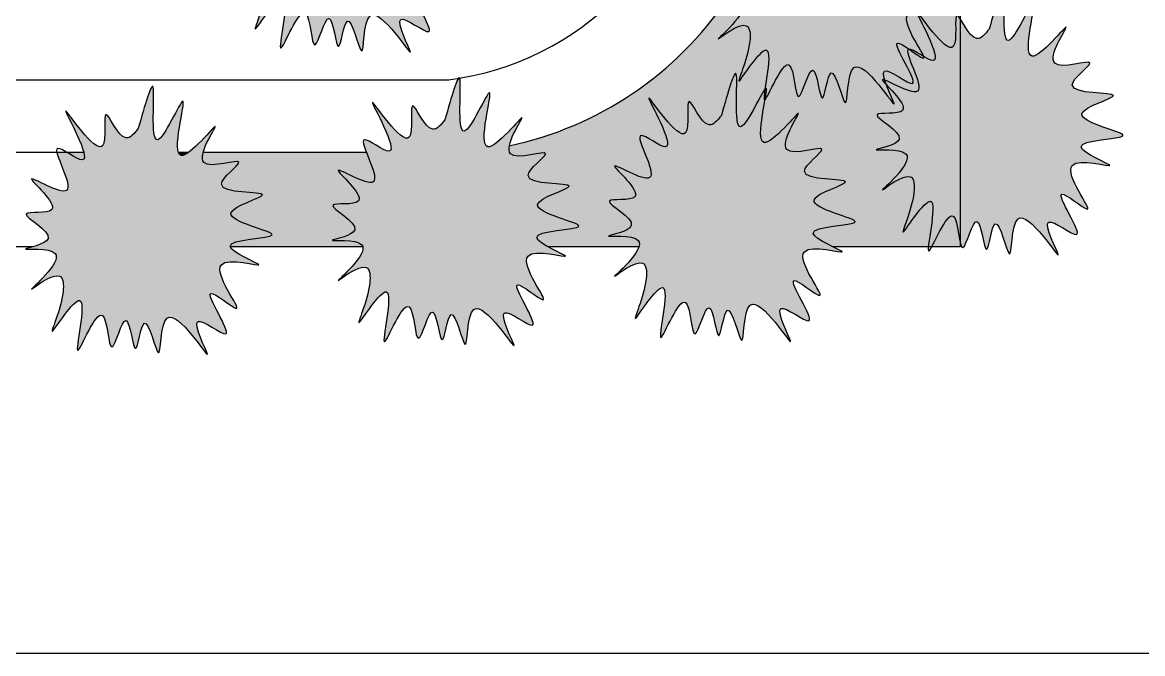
# Model space of a CAD drawing. Header units: metres. Extents: x 1203 to 2640, y 535 to 1122.
# Drawn here: x 1302.01 to 1337.52, y 535.44 to 555.44 of the extents above; entities that cross this region are included whole.
import ezdxf

# ---------------------------------------------------------------- set-up
doc = ezdxf.new("R2010")
doc.units = ezdxf.units.M
doc.layers.add('Layer1', color=105, linetype='Continuous')
doc.layers.add('line work', color=7, linetype='Continuous')
picture_1 = doc.add_image_def('image1.png', size_in_pixel=(941, 730))

msp = doc.modelspace()

# ---------------------------------------------------------------- hatches: boundary and pattern name
at = {"layer": 'line work', "lineweight": -3}
h = msp.add_hatch(dxfattribs=at)
h.set_pattern_fill('GRAVEL', color=8, scale=0.3)
h.set_pattern_definition([(228.0127875, (5.4864, 7.619999999999999), (-60.96000000478742, -68.57999999574535), [1.02516432, -101.491450918695]), (184.969741, (4.800599999999999, 6.858), (91.4399999638215, 7.620000434093772), [1.75921416, -174.162146680572]), (132.5104471, (3.048, 6.705599999999999), (76.20000003218247, -83.81999997073787), [1.24044456, -122.8041683823]), (267.273689, (0.0762, 4.800599999999999), (7.620000015959175, 152.3999999991994), [1.60201356, -158.599312277214]), (292.83365418, (0, 3.2004), (-38.10000000319022, 91.43999999866637), [1.5709011, -155.519423236032]), (357.2736889999999, (0.6096, 1.7526), (-152.3999999991994, 7.620000015959184), [1.60201356, -158.599312277214]), (37.69424047, (2.2098, 1.6764), (-99.05999999560768, -76.20000000570123), [2.11858098, -209.739345942741]), (72.25532837, (3.8862, 2.9718), (53.34000001433787, 167.6399999954366), [2.00015856, -198.015769805715]), (121.42956562, (4.495799999999999, 4.8768), (-60.96000000864936, 99.05999999467805), [1.607439, -159.136637096136]), (175.2363583, (3.6576, 6.248400000000001), (83.81999999879856, -7.620000013167768), [1.83513984, -89.92181084999999]), (222.3974378, (1.8288, 6.400799999999999), (-91.43999999707397, -83.82000000319198), [2.37323376, -234.950317536531]), (138.81407483, (7.619999999999999, 4.724399999999999), (-53.33999999680052, 45.72000000371754), [0.8100136199999999, -80.191697473032]), (171.4692344, (7.010400000000001, 5.2578), (99.06000000266896, -15.23999998271203), [1.54104594, -152.56391699112]), (225, (5.4864, 5.4864), (-1.06581410364015e-15, -7.620000000000718), [1.07762802, -9.698679325284]), (203.19859051, (4.953, 6.400799999999999), (38.10000000103827, 15.239999997328), [0.5803239599999999, -57.45186710668198]), (291.80140949, (4.4196, 6.1722), (-7.620000001594487, 22.85999999946862), [0.8206968600000001, -40.21425897]), (30.96375653, (4.724399999999999, 5.410200000000001), (22.86000000055915, 15.23999999916338), [1.33295898, -43.09889445872999]), (161.56505118, (5.8674, 6.096), (15.24000000039775, -7.61999999920126), [0.96386142, -23.132694350484]), (16.389540334, (0, 6.1722), (76.20000000000043, 22.86000000000073), [1.350264, -133.676480017617]), (70.34617594, (1.2954, 6.5532), (-30.48000000278795, -83.81999999901122), [1.13279682, -112.1466470346]), (293.19859051, (5.8674, 7.619999999999999), (-15.23999999733979, 38.10000000106586), [1.1606403, -56.87155076668198]), (343.6104596700001, (6.324599999999999, 6.5532), (-76.20000000159686, 22.85999999466858), [1.350264, -133.67648001762]), (339.44395478, (0, 1.4478), (-38.09999999999958, 15.24000000000063), [1.3021056, -63.80320293931801]), (294.7751406, (1.2192, 0.9905999999999999), (-38.10000004535079, 83.81999997938178), [1.09101636, -108.01078014216]), (66.80140949, (5.9436, 0), (15.23999999760689, 38.10000000095791), [1.1606403, -56.87155076668199]), (17.35402464, (6.400799999999999, 1.0668), (-99.05999999802906, -30.48000000639739), [1.27734822, -126.4571279406]), (69.44395478, (2.2098, 0), (-15.24000000026538, -38.0999999998939), [0.6510527999999999, -64.45425573931801]), (101.309932474, (5.4864, 0), (-7.620000000001199, 30.48000000000111), [0.3885437999999999, -38.465984893578]), (165.963756532, (5.410200000000001, 0.381), (22.85999999999854, -7.619999999999594), [1.5709011, -29.847163767207]), (186.00900596, (3.8862, 0.762), (76.1999999995961, 7.620000003988061), [1.455801, -144.124094590011]), (303.69006753, (4.724399999999999, 4.724399999999999), (-7.620000001058906, 15.23999999947111), [1.09897164, -26.37532907904]), (353.15722659, (5.334000000000001, 3.81), (129.5400000007971, -15.23999999321818), [1.91867028, -189.948027195093]), (60.9453959, (7.238999999999999, 3.581399999999999), (-30.48000000083906, -53.33999999952076), [0.78452472, -77.66817695433]), (90, (7.619999999999999, 4.2672), (-7.619999999999999, 7.619999999999999), [0.4572, -7.162799999999999]), (120.25643716, (3.7338, 0.9905999999999999), (30.47999999627149, -53.34000000212939), [1.05860088, -104.8018223196]), (48.01278749999999, (3.2004, 1.905), (60.96000000502602, 68.57999999553061), [2.05032864, -100.466286598695]), (0, (4.572, 3.429), (7.619999999999999, 7.619999999999999), [1.9812, -5.6388]), (325.3048465, (6.5532, 3.429), (76.2000000288646, -53.33999995876373), [1.20482868, -119.27795017242]), (254.0546040999999, (7.5438, 2.7432), (-7.619999999467669, -30.48000000013424), [1.10948724, -54.364950116316]), (207.64597536, (7.238999999999999, 1.6764), (-144.78000000532, -76.19999998989225), [1.8064353, -178.837393268814]), (175.42607874, (5.6388, 0.8381999999999998), (-99.05999999999648, 7.619999999998433), [1.91108838, -189.19753936872])])
edge = h.paths.add_edge_path()
edge.add_line((1301.955400691601, 555.8293255747886), (1302.033095835144, 555.8225281305176))
edge.add_line((1302.033095835144, 555.8225281305176), (1305.517238557368, 561.8572403462307))
edge.add_line((1305.517238557368, 561.8572403462307), (1305.76498588786, 562.2863513100831))
edge.add_arc((1304.032935080292, 563.2863513100833), 2.000000000000075, 329.9999999999938, 390.0000000000006)
edge.add_line((1305.76498588786, 564.2863513100833), (1303.385479085398, 568.4077779889034))
edge.add_line((1303.385479085398, 568.4077779889034), (1300.446076048487, 569.1953886588734))
edge.add_line((1300.446076048487, 569.1953886588734), (1299.637286875722, 568.9010134741904))
edge.add_line((1299.637286875722, 568.9010134741904), (1298.489619601099, 568.4832967473861))
edge.add_spline(control_points=[(1298.489619601099, 568.4832967473862), (1298.839548386681, 568.3563531279932), (1300.492830918971, 568.4375558121563), (1297.461675845782, 567.6367845330687), (1301.301187961226, 566.911286260095), (1297.527950787341, 566.9164285313199), (1300.449248275073, 565.764968502291), (1297.310696744612, 566.7015760401096), (1299.572260925632, 563.9629427798852), (1297.488830952384, 565.7370538093227), (1298.282113327532, 564.492819077205), (1298.433915846746, 564.1347209957003)], knot_values=[11.13231713236045, 11.13231713236045, 11.13231713236045, 11.13231713236045, 12.17828393629707, 13.33339300226884, 14.80887636625841, 16.1873504182889, 17.27141948007431, 18.46342627944943, 19.92636695359363, 20.8580358650292, 21.86374687929265, 21.86374687929265, 21.86374687929265, 21.86374687929265], degree=3, periodic=0)
edge.add_line((1298.433915846746, 564.1347209957003), (1299.991671973748, 564.1347209957003))
edge.add_arc((1299.991671973748, 562.1347209957003), 2, 0, 90, ccw=False)
edge.add_line((1301.991671973748, 562.1347209957003), (1301.991671973748, 560.7572290060662))
edge.add_arc((1299.991671973748, 560.7572290060662), 2.000000000000028, -30.000000000000625, 0, ccw=False)
edge.add_line((1301.723722781317, 559.7572290060662), (1297.112051612579, 551.7695802340108))
edge.add_line((1297.112051612579, 551.7695802340108), (1295.1274822315, 548.3322052348371))
edge.add_line((1295.1274822315, 548.3322052348371), (1298.459436062972, 548.3322052348371))
edge.add_line((1298.459436062972, 548.3322052348371), (1301.955400691601, 555.8293255747886))
h = msp.add_hatch(color=256, dxfattribs=at)
h.dxf.hatch_style = 1
h.set_gradient(color1=(76, 153, 0), color2=(88, 186, 72))
edge = h.paths.add_edge_path()
edge.add_spline(control_points=[(1312.118433610333, 561.6578608788593), (1312.327350910942, 562.3902357108981), (1312.787917001572, 564.004783727193), (1312.351612509908, 559.9594175080025), (1314.04527400512, 563.9231567463318), (1312.754748719745, 559.4927324099688), (1315.245027366552, 562.6594346949252), (1313.438820263816, 560.0126884362854), (1316.015527364831, 560.9640804938408), (1313.89821261703, 559.5064048837805), (1317.166176471399, 559.7483961520941), (1313.888793807033, 558.8825764085196), (1317.728305922477, 558.1570781355458), (1313.955068748592, 558.1622204067705), (1316.876366236325, 557.0107603777419), (1313.737814705864, 557.9473679155601), (1315.999378886884, 555.2087346553362), (1313.699778277145, 557.1669222869928), (1315.640451526157, 554.3836932781708), (1313.457192434749, 556.1850005371766), (1314.967201177576, 553.3277288994553), (1312.726506284961, 556.9693738537195), (1312.897627546451, 553.5590240550209), (1312.289658598424, 556.325592367231), (1312.024503470035, 553.8767735566395), (1311.785885793501, 556.4108176369497), (1311.180726591361, 553.8584016263453), (1311.125568494965, 556.8156227556989), (1309.756424548424, 553.2379857835663), (1310.652076998004, 556.7850344983216), (1309.768161212302, 555.7629942715654), (1309.130643478554, 554.7830555039682), (1309.805428657951, 556.1757154886743), (1309.711605746468, 557.3327435125187), (1307.923747845542, 555.8978805229822), (1310.466838207585, 558.0278248605727), (1307.830588569693, 557.7284443676427), (1310.00590994885, 558.1153939866623), (1307.829339506544, 559.1511723710835), (1310.138303628803, 558.801100481744), (1307.874100374599, 560.682598010879), (1310.683137671284, 558.8914116183319), (1308.921863629432, 561.6811446086823), (1311.112606627022, 559.8903146030357), (1308.929013426691, 563.6631715334867), (1311.317079747755, 559.9684457867229), (1310.886867519283, 562.8739240252798), (1311.609234864103, 561.0166172647738), (1311.990871925634, 561.4972200361218), (1312.118433610333, 561.6578608788593)], knot_values=[0, 0, 0, 0, 1.384531089470169, 3.052251150930328, 4.51227106734385, 6.230514409384013, 7.646266710968491, 8.837739149747739, 9.94658184973702, 10.83366189957932, 12.17828393629707, 13.33339300226884, 14.80887636625841, 16.1873504182889, 17.27141948007431, 18.46342627944943, 19.92636695359363, 20.8580358650292, 22.21655425836323, 23.18468715730932, 24.25395825802033, 25.96152804359782, 27.10364750380314, 28.1446373431037, 28.99440082079879, 29.93175946675743, 30.87369619376476, 31.91644790475964, 33.26924558145777, 34.84907136211234, 35.49598666021974, 36.14989246041473, 37.43998049402188, 37.95074690459155, 38.93030355929609, 40.29042992096921, 41.24306755461195, 42.03676811482109, 43.0768671491179, 43.89262102906633, 45.05296095809226, 46.21880730917361, 47.57695876240337, 48.43260749475863, 50.07074380859137, 51.67796193849407, 52.68127808788633, 53.66404707915862, 54.15745840362375, 54.15745840362375, 54.15745840362375, 54.15745840362375], degree=3, periodic=0)
h = msp.add_hatch(color=256, dxfattribs=at)
h.dxf.hatch_style = 1
h.set_gradient(color1=(76, 153, 0), color2=(88, 186, 72))
edge = h.paths.add_edge_path()
edge.add_spline(control_points=[(1327.450413968216, 560.0164486894785), (1327.659331268825, 560.7488235215172), (1328.119897359455, 562.3633715378122), (1327.683592867792, 558.3180053186215), (1329.377254363003, 562.2817445569509), (1328.086729077628, 557.8513202205879), (1330.577007724435, 561.0180225055444), (1328.770800621699, 558.3712762469045), (1331.347507722715, 559.3226683044601), (1329.230192974913, 557.8649926943996), (1332.498156829283, 558.1069839627131), (1329.220774164916, 557.2411642191387), (1333.060286280361, 556.515665946165), (1329.287049106476, 556.5208082173897), (1332.208346594208, 555.369348188361), (1329.069795063747, 556.3059557261794), (1331.331359244767, 553.5673224659554), (1329.031758635029, 555.5255100976119), (1330.97243188404, 552.7422810887899), (1328.789172792633, 554.5435883477958), (1330.29918153546, 551.6863167100745), (1328.058486642844, 555.3279616643388), (1328.229607904334, 551.91761186564), (1327.621638956307, 554.6841801778503), (1327.356483827919, 552.2353613672585), (1327.117866151384, 554.7694054475689), (1326.512706949245, 552.2169894369642), (1326.457548852849, 555.1742105663182), (1325.088404906307, 551.5965735941853), (1325.984057355887, 555.1436223089406), (1325.100141570186, 554.1215820821847), (1324.462623836438, 553.1416433145873), (1325.137409015835, 554.5343032992935), (1325.043586104351, 555.6913313231379), (1323.255728203425, 554.2564683336014), (1325.798818565469, 556.3864126711917), (1323.162568927576, 556.0870321782619), (1325.337890306733, 556.4739817972816), (1323.161319864427, 557.5097601817026), (1325.470283986687, 557.1596882923632), (1323.206080732483, 559.0411858214982), (1326.015118029168, 557.249999428951), (1324.253843987315, 560.0397324193013), (1326.444586984905, 558.248902413655), (1324.260993784574, 562.0217593441058), (1326.649060105638, 558.3270335973422), (1326.218847877166, 561.2325118358991), (1326.941215221987, 559.3752050753927), (1327.322852283517, 559.855807846741), (1327.450413968216, 560.0164486894785)], knot_values=[0, 0, 0, 0, 1.384531089470169, 3.052251150930328, 4.51227106734385, 6.230514409384013, 7.646266710968491, 8.837739149747739, 9.94658184973702, 10.83366189957932, 12.17828393629707, 13.33339300226884, 14.80887636625841, 16.1873504182889, 17.27141948007431, 18.46342627944943, 19.92636695359363, 20.8580358650292, 22.21655425836323, 23.18468715730932, 24.25395825802033, 25.96152804359782, 27.10364750380314, 28.1446373431037, 28.99440082079879, 29.93175946675743, 30.87369619376476, 31.91644790475964, 33.26924558145777, 34.84907136211234, 35.49598666021974, 36.14989246041473, 37.43998049402188, 37.95074690459155, 38.93030355929609, 40.29042992096921, 41.24306755461195, 42.03676811482109, 43.0768671491179, 43.89262102906633, 45.05296095809226, 46.21880730917361, 47.57695876240337, 48.43260749475863, 50.07074380859137, 51.67796193849407, 52.68127808788633, 53.66404707915862, 54.15745840362375, 54.15745840362375, 54.15745840362375, 54.15745840362375], degree=3, periodic=0)
at = {"layer": 'line work', "lineweight": -3, "true_color": 0x136734}
h = msp.add_hatch(color=116, dxfattribs=at)
h.dxf.hatch_style = 1
edge = h.paths.add_edge_path()
edge.add_spline(control_points=[(1331.737211922489, 558.4770595436039), (1331.625800516063, 558.4578159020396), (1331.47370833323, 558.2044133885221), (1331.336307033025, 557.9435235431762)], knot_values=[32.01773393500644, 32.01773393500644, 32.01773393500644, 32.01773393500644, 32.62192049924835, 32.62192049924835, 32.62192049924835, 32.62192049924835], degree=3, periodic=0)
edge.add_spline(control_points=[(1331.336307033024, 557.9435235431761), (1331.3681964411, 557.9350019270273), (1331.414667677576, 557.9084877758817), (1331.345148278659, 557.863223410601), (1331.277725818826, 557.8304370799362)], knot_values=[12.02035839381209, 12.02035839381209, 12.02035839381209, 12.02035839381209, 12.17828393629707, 12.42289823703126, 12.42289823703126, 12.42289823703126, 12.42289823703126], degree=3, periodic=0)
edge.add_spline(control_points=[(1331.277725818826, 557.8304370799364), (1331.155421791795, 557.5910807508457), (1330.957786081021, 557.1727487369917), (1330.995021238895, 557.5012978164038), (1331.027476730478, 557.7220010979925)], knot_values=[32.70938576685163, 32.70938576685163, 32.70938576685163, 32.70938576685163, 33.26924558145777, 33.78565943202966, 33.78565943202966, 33.78565943202966, 33.78565943202966], degree=3, periodic=0)
edge.add_spline(control_points=[(1331.027476730478, 557.7220010979925), (1330.753044253529, 557.6077680237951), (1329.681574954246, 557.1540932145965), (1333.060286280361, 556.515665946165), (1329.287049106476, 556.5208082173897), (1332.208346594208, 555.369348188361), (1329.243961367873, 556.2539809627591), (1330.506060089163, 554.5791362933783), (1330.574965331963, 554.3606446538178)], knot_values=[12.65943386989069, 12.65943386989069, 12.65943386989069, 12.65943386989069, 13.33339300226884, 14.80887636625841, 16.1873504182889, 17.27141948007431, 18.46342627944943, 19.71887930054808, 19.71887930054808, 19.71887930054808, 19.71887930054808], degree=3, periodic=0)
edge.add_spline(control_points=[(1330.574965331966, 554.3606446538156), (1330.698408545828, 554.2884746809135), (1331.371098791547, 553.9373010293381), (1329.462913328743, 557.2343028458099), (1331.850979649806, 553.5395770990463), (1331.506397842719, 555.8667423343351), (1331.688521209438, 555.6276496322612), (1331.737211922489, 555.5506441713218)], knot_values=[48.09420162895273, 48.09420162895273, 48.09420162895273, 48.09420162895273, 48.43260749475863, 50.07074380859137, 51.67796193849407, 52.68127808788633, 52.9488278156038, 52.9488278156038, 52.9488278156038, 52.9488278156038], degree=3, periodic=0)
edge.add_line((1331.737211922489, 555.550644171322), (1331.737211922489, 558.4770595436039))
at = {"layer": 'line work', "lineweight": -3}
h = msp.add_hatch(color=256, dxfattribs=at)
h.dxf.hatch_style = 1
h.set_gradient(color1=(76, 153, 0), color2=(88, 186, 72))
edge = h.paths.add_edge_path()
edge.add_spline(control_points=[(1332.652333512384, 555.2289921911827), (1332.861250812993, 555.9613670232214), (1333.321816903623, 557.5759150395163), (1332.88551241196, 553.5305488203257), (1334.579173907171, 557.4942880586552), (1333.288648621796, 553.0638637222921), (1335.778927268603, 556.2305660072484), (1333.972720165868, 553.5838197486089), (1336.549427266883, 554.5352118061642), (1334.432112519081, 553.0775361961039), (1337.70007637345, 553.3195274644172), (1334.422693709085, 552.453707720843), (1338.262205824528, 551.7282094478691), (1334.488968650644, 551.733351719094), (1337.410266138376, 550.5818916900653), (1334.271714607915, 551.5184992278836), (1336.533278788935, 548.7798659676596), (1334.233678179197, 550.7380535993161), (1336.174351428208, 547.9548245904942), (1333.991092336801, 549.7561318495), (1335.501101079627, 546.8988602117786), (1333.260406187012, 550.540505166043), (1333.431527448502, 547.1301553673441), (1332.823558500475, 549.8967236795545), (1332.558403372087, 547.4479048689627), (1332.319785695552, 549.981948949273), (1331.714626493413, 547.4295329386686), (1331.659468397017, 550.3867540680222), (1330.290324450475, 546.8091170958895), (1331.185976900055, 550.3561658106449), (1330.302061114354, 549.3341255838889), (1329.664543380605, 548.3541868162915), (1330.339328560003, 549.7468468009976), (1330.245505648519, 550.9038748248422), (1328.457647747593, 549.4690118353057), (1331.000738109637, 551.5989561728959), (1328.364488471744, 551.2995756799661), (1330.539809850901, 551.6865252989857), (1328.363239408595, 552.7223036834068), (1330.672203530855, 552.3722317940674), (1328.408000276651, 554.2537293232024), (1331.217037573335, 552.4625429306552), (1329.455763531483, 555.2522759210055), (1331.646506529073, 553.4614459153591), (1329.462913328743, 557.2343028458099), (1331.850979649806, 553.5395770990463), (1331.420767421335, 556.4450553376033), (1332.143134766154, 554.5877485770968), (1332.524771827685, 555.0683513484453), (1332.652333512384, 555.2289921911827)], knot_values=[0, 0, 0, 0, 1.384531089470169, 3.052251150930328, 4.51227106734385, 6.230514409384013, 7.646266710968491, 8.837739149747739, 9.94658184973702, 10.83366189957932, 12.17828393629707, 13.33339300226884, 14.80887636625841, 16.1873504182889, 17.27141948007431, 18.46342627944943, 19.92636695359363, 20.8580358650292, 22.21655425836323, 23.18468715730932, 24.25395825802033, 25.96152804359782, 27.10364750380314, 28.1446373431037, 28.99440082079879, 29.93175946675743, 30.87369619376476, 31.91644790475964, 33.26924558145777, 34.84907136211234, 35.49598666021974, 36.14989246041473, 37.43998049402188, 37.95074690459155, 38.93030355929609, 40.29042992096921, 41.24306755461195, 42.03676811482109, 43.0768671491179, 43.89262102906633, 45.05296095809226, 46.21880730917361, 47.57695876240337, 48.43260749475863, 50.07074380859137, 51.67796193849407, 52.68127808788633, 53.66404707915862, 54.15745840362375, 54.15745840362375, 54.15745840362375, 54.15745840362375], degree=3, periodic=0)
at = {"layer": 'line work', "lineweight": -3, "true_color": 0x136734}
h = msp.add_hatch(color=116, dxfattribs=at)
h.dxf.hatch_style = 1
edge = h.paths.add_edge_path()
edge.add_spline(control_points=[(1325.549593242397, 553.3300124544547), (1325.61574398239, 553.7834264790981), (1325.829184022103, 554.9645478091531), (1325.100141570186, 554.1215820821847), (1324.462623836438, 553.1416433145873), (1325.137409015835, 554.5343032992935), (1325.043586104351, 555.6913313231379), (1323.255728203425, 554.2564683336014), (1325.384549782535, 556.0394452721488), (1324.544793950714, 556.1744515021614), (1324.350267917633, 556.1849331407524)], knot_values=[33.77397170222019, 33.77397170222019, 33.77397170222019, 33.77397170222019, 34.84907136211234, 35.49598666021974, 36.14989246041473, 37.43998049402188, 37.95074690459155, 38.93030355929609, 40.29042992096921, 40.70674934544909, 40.70674934544909, 40.70674934544909, 40.70674934544909], degree=3, periodic=0)
edge.add_arc((1315.146050290314, 562.3913806378266), 11.10124374405773, 281.94952231279797, 326.0080257337716, ccw=False)
edge.add_spline(control_points=[(1317.444561257853, 551.5306964974475), (1317.423311278647, 551.4225119710534), (1317.453196780254, 550.9804936436392), (1319.300954877862, 551.6627374181277), (1317.18364013006, 550.2050618080671), (1320.45160398443, 550.4470530763808), (1317.174221320063, 549.5812333328064), (1321.013733435507, 548.8557350598325), (1317.846246890871, 548.8600517974673), (1318.483487589792, 548.432024654249), (1318.664512123686, 548.3322052348373)], knot_values=[8.547979034145884, 8.547979034145884, 8.547979034145884, 8.547979034145884, 8.837739149747739, 9.94658184973702, 10.83366189957932, 12.17828393629707, 13.33339300226884, 14.80887636625841, 16.1873504182889, 16.63921378851596, 16.63921378851596, 16.63921378851596, 16.63921378851596], degree=3, periodic=0)
edge.add_line((1318.664512123686, 548.3322052348371), (1321.553280655566, 548.3322052348371))
edge.add_spline(control_points=[(1321.553280655565, 548.3322052348354), (1321.577996041701, 548.4120681496072), (1321.564349661031, 548.7554901740879), (1319.877146315521, 548.5638862523685), (1322.052467694677, 548.950835871388), (1319.875897252372, 549.9866142558093), (1322.184861374632, 549.6365423664696), (1319.920658120428, 551.5180398956047), (1322.729695417112, 549.7268535030576), (1320.96842137526, 552.516586493408), (1323.15916437285, 550.7257564877614), (1320.975571172519, 554.4986134182124), (1323.363637493583, 550.8038876714487), (1322.933425265111, 553.7093659100057), (1323.655792609931, 551.8520591494993), (1324.037429671462, 552.3326619208476), (1324.164991356161, 552.493302763585)], knot_values=[40.04862658396855, 40.04862658396855, 40.04862658396855, 40.04862658396855, 40.29042992096921, 41.24306755461195, 42.03676811482109, 43.0768671491179, 43.89262102906633, 45.05296095809226, 46.21880730917361, 47.57695876240337, 48.43260749475863, 50.07074380859137, 51.67796193849407, 52.68127808788633, 53.66404707915862, 54.15745840362375, 54.15745840362375, 54.15745840362375, 54.15745840362375], degree=3, periodic=0)
edge.add_spline(control_points=[(1324.164991356161, 552.493302763585), (1324.37390865677, 553.2256775956238), (1324.8344747474, 554.8402256119186), (1324.409600598492, 550.900840246329), (1325.410672326524, 553.1674502917099), (1325.549593242398, 553.3300124544546)], knot_values=[0, 0, 0, 0, 1.384531089470169, 3.052251150930328, 4.394058200205285, 4.394058200205285, 4.394058200205285, 4.394058200205285], degree=3, periodic=0)
edge.add_spline(control_points=[(1325.550762632241, 552.9908374714037), (1325.587768265995, 553.2017925548067), (1325.614696802532, 553.3858610095391), (1325.561832140516, 553.3443341405396), (1325.549593242398, 553.3300124544546)], knot_values=[4.394058200205285, 4.394058200205285, 4.394058200205285, 4.394058200205285, 4.910102647180237, 5.028315514318802, 5.028315514318802, 5.028315514318802, 5.028315514318802], degree=3, periodic=0)
h = msp.add_hatch(color=116, dxfattribs=at)
h.dxf.hatch_style = 1
edge = h.paths.add_edge_path()
edge.add_spline(control_points=[(1330.724502635602, 548.3322052348373), (1330.760769745527, 548.7099553147739), (1331.090085477938, 550.2452899869637), (1330.302061114354, 549.3341255838889), (1329.664543380605, 548.3541868162915), (1330.339328560003, 549.7468468009976), (1330.245505648519, 550.9038748248422), (1328.457647747593, 549.4690118353057), (1331.000738109637, 551.5989561728959), (1328.364488471744, 551.2995756799661), (1330.539809850901, 551.6865252989857), (1328.363239408595, 552.7223036834068), (1330.446064514737, 552.4065176939055), (1329.60828556488, 553.2333555619542), (1329.38943456893, 553.467669645785)], knot_values=[33.5817519653335, 33.5817519653335, 33.5817519653335, 33.5817519653335, 34.84907136211234, 35.49598666021974, 36.14989246041473, 37.43998049402188, 37.95074690459155, 38.93030355929609, 40.29042992096921, 41.24306755461195, 42.03676811482109, 43.0768671491179, 43.89262102906633, 44.75755624590053, 44.75755624590053, 44.75755624590053, 44.75755624590053], degree=3, periodic=0)
edge.add_spline(control_points=[(1329.38943456893, 553.467669645785), (1329.484231203608, 553.2158839100855), (1330.026546326111, 552.1294116792969), (1328.058486642844, 555.3279616643388), (1328.229607904334, 551.91761186564), (1327.621638956307, 554.6841801778503), (1327.356483827919, 552.2353613672585), (1327.117866151384, 554.7694054475689), (1326.512706949245, 552.2169894369642), (1326.458441962945, 555.1263277672456), (1325.669330443811, 553.1134263014485), (1325.550762632241, 552.9908374714039)], knot_values=[23.66152431082708, 23.66152431082708, 23.66152431082708, 23.66152431082708, 24.25395825802033, 25.96152804359782, 27.10364750380314, 28.1446373431037, 28.99440082079879, 29.93175946675743, 30.87369619376476, 31.91644790475964, 33.2152055993099, 33.2152055993099, 33.2152055993099, 33.2152055993099], degree=3, periodic=0)
edge.add_spline(control_points=[(1325.550762632241, 552.9908374714037), (1325.46455274805, 552.4993876173025), (1325.098405980035, 550.7059736676739), (1327.29158511238, 553.4948765796508), (1325.485378009644, 550.8481303210111), (1328.06208511066, 551.7995223785665), (1325.944770362857, 550.341846768506), (1329.212734217228, 550.5838380368197), (1325.935351552861, 549.7180182932452), (1329.774863668305, 548.9925200202715), (1326.398500529199, 548.9971214206645), (1327.430330002972, 548.4607451701489), (1327.690496785694, 548.3322052348373)], knot_values=[5.028315514318802, 5.028315514318802, 5.028315514318802, 5.028315514318802, 6.230514409384013, 7.646266710968491, 8.837739149747739, 9.94658184973702, 10.83366189957932, 12.17828393629707, 13.33339300226884, 14.80887636625841, 16.1873504182889, 16.85721269017767, 16.85721269017767, 16.85721269017767, 16.85721269017767], degree=3, periodic=0)
edge.add_line((1327.690496785694, 548.3322052348371), (1330.724502635602, 548.3322052348371))
h = msp.add_hatch(color=116, dxfattribs=at)
h.dxf.hatch_style = 1
edge = h.paths.add_edge_path()
edge.add_spline(control_points=[(1329.339699766907, 553.6120858415661), (1329.556318538529, 553.5281330261473), (1331.121035142823, 552.6146039621531), (1329.890542325319, 554.5636171911044), (1330.108522141549, 554.5930903230939), (1330.112112502349, 554.5932936905059)], knot_values=[45.23717663043124, 45.23717663043124, 45.23717663043124, 45.23717663043124, 46.21880730917361, 47.57695876240337, 47.59832582712026, 47.59832582712026, 47.59832582712026, 47.59832582712026], degree=3, periodic=0)
edge.add_spline(control_points=[(1330.112112502349, 554.5932936905058), (1329.953787876876, 554.7024056507577), (1329.329895087444, 555.0979357888646), (1330.97243188404, 552.7422810887899), (1329.245485313337, 554.1671057493012), (1329.296966787675, 553.7523711704259), (1329.339699766907, 553.6120858415663)], knot_values=[20.42692727556697, 20.42692727556697, 20.42692727556697, 20.42692727556697, 20.8580358650292, 22.21655425836323, 23.18468715730932, 23.54419279163076, 23.54419279163076, 23.54419279163076, 23.54419279163076], degree=3, periodic=0)
at = {"layer": 'line work', "lineweight": -3}
h = msp.add_hatch(color=256, dxfattribs=at)
h.dxf.hatch_style = 1
h.set_gradient(color1=(76, 153, 0), color2=(88, 186, 72))
edge = h.paths.add_edge_path()
edge.add_spline(control_points=[(1318.664512123686, 548.3322052348373), (1318.483487589792, 548.432024654249), (1317.846246890871, 548.8600517974673), (1321.013733435507, 548.8557350598325), (1317.174221320063, 549.5812333328064), (1320.45160398443, 550.4470530763808), (1317.18364013006, 550.2050618080671), (1319.300954877862, 551.6627374181277), (1317.453196780254, 550.9804936436392), (1317.423311278647, 551.4225119710534), (1317.444561257853, 551.5306964974475)], knot_values=[8.547979034145882, 8.547979034145882, 8.547979034145882, 8.547979034145882, 8.999842404372941, 10.37831645640344, 11.85379982039301, 13.00890888636477, 14.35353092308252, 15.24061097292482, 16.3494536729141, 16.63921378851596, 16.63921378851596, 16.63921378851596, 16.63921378851596], degree=3, periodic=0)
edge.add_spline(control_points=[(1317.444561257853, 551.5306964974475), (1317.510689641595, 551.8673588445896), (1318.363632835162, 553.1459564230472), (1316.040176232775, 550.1913893342554), (1317.33070151815, 554.6218136706185), (1315.637040022939, 550.6580744322893), (1315.944639535769, 553.510102550311), (1315.870761828368, 553.669623273689), (1315.86824424237, 553.673294831861)], knot_values=[1.331069845276188, 1.331069845276188, 1.331069845276188, 1.331069845276188, 2.232782168453581, 3.648534470038059, 5.366777812078222, 6.826797728491744, 8.494517789951903, 8.547979034145884, 8.547979034145884, 8.547979034145884, 8.547979034145884], degree=3, periodic=0)
edge.add_spline(control_points=[(1315.86824424237, 553.673294831861), (1315.859603022714, 553.6858968802783), (1315.848335983305, 553.6833806208705), (1315.834805111879, 553.6678302187943)], knot_values=[1.147572497222751, 1.147572497222751, 1.147572497222751, 1.147572497222751, 1.331069845276188, 1.331069845276188, 1.331069845276188, 1.331069845276188], degree=3, periodic=0)
edge.add_spline(control_points=[(1315.834805111879, 553.6678302187943), (1315.750184510676, 553.5705796921102), (1315.57702281702, 552.9635487476281), (1315.403861123363, 552.3565178031461)], knot_values=[0, 0, 0, 0, 1.147572497222751, 1.147572497222751, 1.147572497222751, 1.147572497222751], degree=3, periodic=0)
edge.add_spline(control_points=[(1315.403861123363, 552.3565178031461), (1315.276299438664, 552.1958769604086), (1314.894662377133, 551.7152741890603), (1314.172295032314, 553.5725809495668), (1314.602507260785, 550.6671027110096), (1312.214440939721, 554.3618284577734), (1314.398034140052, 550.5889715273223), (1312.688076859815, 551.9867816808594), (1312.831713331059, 551.531479500592), (1312.915625640445, 551.3170573346682)], knot_values=[47.06416254030296, 47.06416254030296, 47.06416254030296, 47.06416254030296, 47.55757386476809, 48.54034285604038, 49.54365900543264, 51.15087713533534, 52.78901344916808, 53.64466218152334, 54.15745840362375, 54.15745840362375, 54.15745840362375, 54.15745840362375], degree=3, periodic=0)
edge.add_spline(control_points=[(1312.915625640445, 551.3170573346682), (1313.053956826672, 550.9635779371577), (1313.577595675617, 549.8393707732109), (1311.15952788763, 551.3812549351658), (1313.423731141833, 549.4997574060307), (1311.114767019574, 549.8498292953702), (1313.29133746188, 548.814050910949), (1311.116016082723, 548.4271012919295), (1312.673651364352, 548.6039910719095), (1312.7970381651, 548.355586486395), (1312.80270276821, 548.3322052348373)], knot_values=[40.2013050678982, 40.2013050678982, 40.2013050678982, 40.2013050678982, 41.04666029902755, 42.2125066501089, 43.37284657913484, 44.18860045908326, 45.22869949338008, 46.02240005358921, 46.97503768723195, 47.06416254030297, 47.06416254030297, 47.06416254030297, 47.06416254030297], degree=3, periodic=0)
edge.add_spline(control_points=[(1312.80270276821, 548.3322052348373), (1312.883485163364, 547.998767310633), (1311.265076218004, 546.6414012332777), (1312.997033259498, 548.0314004368056), (1313.090856170982, 546.8743724129611), (1312.416070991585, 545.4817124282549), (1313.053588725332, 546.4616511958523), (1313.937504511034, 547.4836914226082), (1313.041852061453, 543.936642707853), (1314.410996007995, 547.5142796799856), (1314.466154104392, 544.557058550632), (1315.071313306531, 547.1094745612364), (1315.309930983066, 544.5754304809261), (1315.575086111454, 547.0242492915179), (1316.183055059481, 544.2576809793076), (1316.011933797991, 547.6680307780064), (1318.252628690607, 544.026385823742), (1316.74261994778, 546.8836574614634), (1318.925879039187, 545.0823502024575), (1316.985205790176, 547.8655792112795), (1319.284806399914, 545.907391579623), (1317.023242218894, 548.6460248398469), (1319.782497092388, 547.822607130055), (1318.917785011422, 548.1925470787703), (1318.664512123686, 548.3322052348373)], knot_values=[16.63921378851596, 16.63921378851596, 16.63921378851596, 16.63921378851596, 17.91021529711806, 18.8897719518226, 19.40053836239228, 20.69062639599943, 21.34453219619442, 21.99144749430182, 23.57127327495638, 24.92407095165452, 25.9668226626494, 26.90875938965673, 27.84611803561537, 28.69588151331045, 29.73687135261102, 30.87899081281634, 32.58656059839382, 33.65583169910484, 34.62396459805093, 35.98248299138496, 36.91415190282052, 38.37709257696473, 39.56909937633985, 40.2013050678982, 40.2013050678982, 40.2013050678982, 40.2013050678982], degree=3, periodic=0)
h = msp.add_hatch(color=256, dxfattribs=at)
h.dxf.hatch_style = 1
h.set_gradient(color1=(76, 153, 0), color2=(88, 186, 72))
edge = h.paths.add_edge_path()
edge.add_spline(control_points=[(1327.690496785694, 548.3322052348373), (1327.430330002972, 548.4607451701489), (1326.398500529199, 548.9971214206645), (1329.774863668305, 548.9925200202715), (1325.935351552861, 549.7180182932452), (1329.212734217228, 550.5838380368197), (1325.944770362857, 550.341846768506), (1328.06208511066, 551.7995223785665), (1325.485378009644, 550.8481303210111), (1327.29158511238, 553.4948765796508), (1325.098405980035, 550.7059736676739), (1325.46455274805, 552.4993876173025), (1325.550762632241, 552.9908374714037)], knot_values=[5.028315514318802, 5.028315514318802, 5.028315514318802, 5.028315514318802, 5.69817778620757, 7.076651838238064, 8.552135202227634, 9.707244268199396, 11.05186630491715, 11.93894635475945, 13.04778905474873, 14.23926149352798, 15.65501379511246, 16.85721269017767, 16.85721269017767, 16.85721269017767, 16.85721269017767], degree=3, periodic=0)
edge.add_spline(control_points=[(1325.550762632241, 552.9908374714039), (1325.545829146613, 552.9857366753009), (1325.500530404763, 552.9507874331937), (1325.518537510889, 553.1171485588598), (1325.549593242397, 553.3300124544547)], knot_values=[33.2152055993099, 33.2152055993099, 33.2152055993099, 33.2152055993099, 33.26924558145777, 33.77397170222019, 33.77397170222019, 33.77397170222019, 33.77397170222019], degree=3, periodic=0)
edge.add_spline(control_points=[(1325.549593242398, 553.3300124544546), (1325.410672326524, 553.1674502917099), (1324.409600598492, 550.900840246329), (1324.8344747474, 554.8402256119186), (1324.37390865677, 553.2256775956238), (1324.164991356161, 552.493302763585)], knot_values=[0, 0, 0, 0, 1.341807049274957, 3.009527110735116, 4.394058200205285, 4.394058200205285, 4.394058200205285, 4.394058200205285], degree=3, periodic=0)
edge.add_spline(control_points=[(1324.164991356161, 552.493302763585), (1324.037429671462, 552.3326619208476), (1323.655792609931, 551.8520591494993), (1322.933425265111, 553.7093659100057), (1323.363637493583, 550.8038876714487), (1320.975571172519, 554.4986134182124), (1323.15916437285, 550.7257564877614), (1320.96842137526, 552.516586493408), (1322.729695417112, 549.7268535030576), (1319.920658120428, 551.5180398956047), (1322.184861374632, 549.6365423664696), (1319.875897252372, 549.9866142558093), (1322.052467694677, 548.950835871388), (1319.877146315521, 548.5638862523685), (1321.564349661031, 548.7554901740879), (1321.577996041701, 548.4120681496072), (1321.553280655565, 548.3322052348354)], knot_values=[40.04862658396856, 40.04862658396856, 40.04862658396856, 40.04862658396856, 40.54203790843368, 41.52480689970598, 42.52812304909823, 44.13534117900093, 45.77347749283368, 46.62912622518893, 47.98727767841869, 49.15312402950004, 50.31346395852598, 51.1292178384744, 52.16931687277122, 52.96301743298035, 53.9156550666231, 54.15745840362376, 54.15745840362376, 54.15745840362376, 54.15745840362376], degree=3, periodic=0)
edge.add_spline(control_points=[(1321.553280655565, 548.3322052348354), (1321.438973774109, 547.9628450038541), (1320.121969396537, 546.8550416901934), (1321.758163492296, 548.1681853972443), (1321.85198640378, 547.0111573734001), (1321.177201224382, 545.6184973886938), (1321.81471895813, 546.5984361562912), (1322.698634743832, 547.6204763830472), (1321.802982294251, 544.0734276682919), (1323.172126240794, 547.6510646404247), (1323.227284337189, 544.6938435110709), (1323.832443539329, 547.2462595216754), (1324.071061215863, 544.7122154413651), (1324.336216344252, 547.1610342519568), (1324.944185292279, 544.3944659397465), (1324.77306403079, 547.8048157384453), (1327.013758923404, 544.163170784181), (1325.503750180578, 547.0204424219023), (1327.687009271984, 545.2191351628965), (1325.746336022973, 548.0023641717185), (1328.045936632712, 546.0441765400618), (1325.784372451692, 548.782809800286), (1328.360637819794, 548.0139998764195), (1327.851369926982, 548.2527230543752), (1327.690496785694, 548.3322052348373)], knot_values=[16.85721269017767, 16.85721269017767, 16.85721269017767, 16.85721269017767, 17.97553571485012, 18.95509236955466, 19.46585878012434, 20.75594681373149, 21.40985261392648, 22.05676791203388, 23.63659369268844, 24.98939136938658, 26.03214308038146, 26.97407980738879, 27.91143845334743, 28.76120193104251, 29.80219177034308, 30.9443112305484, 32.65188101612588, 33.7211521168369, 34.68928501578299, 36.04780340911702, 36.97947232055259, 38.44241299469678, 39.6344197940719, 40.04862658396855, 40.04862658396855, 40.04862658396855, 40.04862658396855], degree=3, periodic=0)
h = msp.add_hatch(color=256, dxfattribs=at)
h.dxf.hatch_style = 1
h.set_gradient(color1=(76, 153, 0), color2=(88, 186, 72))
edge = h.paths.add_edge_path()
edge.add_spline(control_points=[(1308.597778404521, 548.3322052348371), (1308.596604832935, 548.3360457192816), (1308.539502909301, 548.5859195266662), (1311.294354736654, 548.5821651389541), (1307.45484262121, 549.3076634119279), (1310.732225285576, 550.1734831555025), (1307.464261431206, 549.9314918871887), (1309.581576179008, 551.3891674972493), (1307.691643833887, 550.6913518154605), (1307.703234615913, 551.1831136243562), (1307.739213424537, 551.3170573346715)], knot_values=[8.495809350772312, 8.495809350772312, 8.495809350772312, 8.495809350772312, 8.517016929317315, 9.895490981347809, 11.37097434533738, 12.52608341130914, 13.87070544802689, 14.75778549786919, 15.86662819785848, 16.2085579968339, 16.2085579968339, 16.2085579968339, 16.2085579968339], degree=3, periodic=0)
edge.add_spline(control_points=[(1307.739213424537, 551.3170573346715), (1307.828604674283, 551.6498475553173), (1308.511039493996, 552.6786458050758), (1307.616558145833, 551.5623449708057), (1307.271202614048, 551.3170573346744)], knot_values=[6.528028773652947, 6.528028773652947, 6.528028773652947, 6.528028773652947, 7.37757141345677, 8.495809350772316, 8.495809350772316, 8.495809350772316, 8.495809350772316], degree=3, periodic=0)
edge.add_spline(control_points=[(1307.271202614048, 551.3170573346744), (1307.179318563205, 551.2517969882924), (1307.040154884398, 551.1864678954496), (1306.973569161251, 551.2648729114815), (1306.9555562967, 551.3170573346717)], knot_values=[6.01273770618162, 6.01273770618162, 6.01273770618162, 6.01273770618162, 6.310252070450553, 6.528028773652947, 6.528028773652947, 6.528028773652947, 6.528028773652947], degree=3, periodic=0)
edge.add_spline(control_points=[(1306.9555562967, 551.3170573346717), (1306.83144888791, 551.6766044529476), (1307.535210296322, 554.1701147701934), (1305.917661324085, 550.3845045114108), (1306.353965815748, 554.4298707306014), (1305.893399725118, 552.8153227143065), (1305.684482424509, 552.0829478822677)], knot_values=[0, 0, 0, 0, 1.50046663883777, 2.960486555251292, 4.62820661671145, 6.012737706181619, 6.012737706181619, 6.012737706181619, 6.012737706181619], degree=3, periodic=0)
edge.add_spline(control_points=[(1305.684482424509, 552.0829478822677), (1305.55692073981, 551.9223070395303), (1305.175283678279, 551.441704268182), (1304.45291633346, 553.2990110286885), (1304.883128561932, 550.3935327901313), (1302.71752809536, 553.7440677943183), (1303.854410694144, 551.7444500174273), (1303.95896725598, 551.3170573346728)], knot_values=[48.8284022537318, 48.8284022537318, 48.8284022537318, 48.8284022537318, 49.32181357819692, 50.30458256946922, 51.30789871886147, 52.91511684876417, 54.15745840362375, 54.15745840362375, 54.15745840362375, 54.15745840362375], degree=3, periodic=0)
edge.add_spline(control_points=[(1303.95896725598, 551.3170573346728), (1303.992277692252, 551.1808952758605), (1303.977915808131, 550.9760876540624), (1303.613600316373, 551.2113951199306), (1303.435234125474, 551.3170573346715)], knot_values=[47.93817001569489, 47.93817001569489, 47.93817001569489, 47.93817001569489, 48.33396477466806, 48.8284022537318, 48.8284022537318, 48.8284022537318, 48.8284022537318], degree=3, periodic=0)
edge.add_line((1303.435234125474, 551.3170573346715), (1303.105676204698, 551.3170573346715))
edge.add_spline(control_points=[(1303.105676204698, 551.3170573346715), (1303.169050869164, 551.0082984158395), (1304.052317912439, 549.4420321308653), (1301.440149188776, 551.1076850142874), (1303.70435244298, 549.2261874851522), (1301.39538832072, 549.5762593744921), (1303.310070411606, 548.6651074612661), (1302.549309811484, 548.3883349916493), (1302.357593740565, 548.3322052348371)], knot_values=[41.56186596239054, 41.56186596239054, 41.56186596239054, 41.56186596239054, 42.66180428582432, 43.82765063690567, 44.9879905659316, 45.80374444588003, 46.84384348017684, 47.31874563260738, 47.31874563260738, 47.31874563260738, 47.31874563260738], degree=3, periodic=0)
edge.add_line((1302.451035475543, 548.3322052348371), (1302.357593740565, 548.3322052348371))
edge.add_spline(control_points=[(1302.357593740565, 548.3322052348371), (1302.228896117609, 548.2945257317878), (1301.79965522135, 548.1992992972409), (1304.032887021762, 548.452911863981), (1301.489796659719, 546.3229675263907), (1303.277654560644, 547.757830515927), (1303.371477472128, 546.6008024920828), (1302.696692292731, 545.2081425073766), (1303.334210026479, 546.1880812749739), (1304.21812581218, 547.2101215017299), (1303.3224733626, 543.6630727869746), (1304.691617309142, 547.2407097591074), (1304.746775405538, 544.2834886297535), (1305.351934607678, 546.8359046403582), (1305.590552284212, 544.3018605600478), (1305.8557074126, 546.7506793706395), (1306.463676360628, 543.9841110584292), (1306.292555099138, 547.3944608571279), (1308.533249991753, 543.7528159028636), (1307.023241248926, 546.610087540585), (1309.206500340333, 544.8087802815792), (1307.265827091322, 547.5920092904012), (1309.565427701061, 545.6338216587445), (1307.30386352004, 548.3724549189686), (1310.424613289672, 547.4411597882327), (1308.656594361935, 548.1397314460744), (1308.597778404521, 548.3322052348371)], knot_values=[16.2085579968339, 16.2085579968339, 16.2085579968339, 16.2085579968339, 16.5273564046125, 17.47999403825524, 18.84012039992836, 19.8196770546329, 20.33044346520257, 21.62053149880973, 22.27443729900472, 22.92135259711211, 24.50117837776668, 25.85397605446482, 26.89672776545969, 27.83866449246703, 28.77602313842566, 29.62578661612075, 30.66677645542131, 31.80889591562664, 33.51646570120412, 34.58573680191513, 35.55386970086122, 36.91238809419525, 37.84405700563082, 39.30699767977502, 40.49900447915014, 41.56186596239055, 41.56186596239055, 41.56186596239055, 41.56186596239055], degree=3, periodic=0)
at = {"layer": 'line work', "lineweight": -3, "true_color": 0x136734}
h = msp.add_hatch(color=116, dxfattribs=at)
h.dxf.hatch_style = 1
edge = h.paths.add_edge_path()
edge.add_spline(control_points=[(1312.80270276821, 548.3322052348373), (1312.7970381651, 548.355586486395), (1312.673651364352, 548.6039910719095), (1311.116016082723, 548.4271012919295), (1313.29133746188, 548.814050910949), (1311.114767019574, 549.8498292953702), (1313.423731141833, 549.4997574060307), (1311.15952788763, 551.3812549351658), (1313.577595675617, 549.8393707732109), (1313.053956826672, 550.9635779371577), (1312.915625640445, 551.3170573346682)], knot_values=[40.2013050678982, 40.2013050678982, 40.2013050678982, 40.2013050678982, 40.29042992096921, 41.24306755461195, 42.03676811482109, 43.0768671491179, 43.89262102906633, 45.05296095809226, 46.21880730917361, 47.06416254030296, 47.06416254030296, 47.06416254030296, 47.06416254030296], degree=3, periodic=0)
edge.add_line((1312.915625640444, 551.3170573346715), (1307.739213424537, 551.3170573346715))
edge.add_spline(control_points=[(1307.739213424537, 551.3170573346715), (1307.703234615913, 551.1831136243562), (1307.691643833887, 550.6913518154605), (1309.581576179008, 551.3891674972493), (1307.464261431206, 549.9314918871887), (1310.732225285576, 550.1734831555025), (1307.45484262121, 549.3076634119279), (1311.294354736654, 548.5821651389541), (1308.539502909301, 548.5859195266662), (1308.596604832935, 548.3360457192816), (1308.597778404521, 548.3322052348371)], knot_values=[8.495809350772314, 8.495809350772314, 8.495809350772314, 8.495809350772314, 8.837739149747739, 9.94658184973702, 10.83366189957932, 12.17828393629707, 13.33339300226884, 14.80887636625841, 16.1873504182889, 16.2085579968339, 16.2085579968339, 16.2085579968339, 16.2085579968339], degree=3, periodic=0)
edge.add_line((1308.597778404521, 548.3322052348371), (1312.80270276821, 548.3322052348371))
h = msp.add_hatch(color=116, dxfattribs=at)
h.dxf.hatch_style = 1
edge = h.paths.add_edge_path()
edge.add_spline(control_points=[(1303.435234125474, 551.3170573346715), (1303.613600316373, 551.2113951199306), (1303.977915808131, 550.9760876540624), (1303.992277692252, 551.1808952758605), (1303.95896725598, 551.3170573346728)], knot_values=[47.93817001569489, 47.93817001569489, 47.93817001569489, 47.93817001569489, 48.43260749475863, 48.8284022537318, 48.8284022537318, 48.8284022537318, 48.8284022537318], degree=3, periodic=0)
edge.add_line((1303.958967255981, 551.3170573346715), (1303.435234125474, 551.3170573346715))
h = msp.add_hatch(color=116, dxfattribs=at)
h.dxf.hatch_style = 1
edge = h.paths.add_edge_path()
edge.add_spline(control_points=[(1306.9555562967, 551.3170573346717), (1306.973569161251, 551.2648729114815), (1307.040154884398, 551.1864678954496), (1307.179318563205, 551.2517969882924), (1307.271202614048, 551.3170573346744)], knot_values=[6.012737706181619, 6.012737706181619, 6.012737706181619, 6.012737706181619, 6.230514409384013, 6.528028773652946, 6.528028773652946, 6.528028773652946, 6.528028773652946], degree=3, periodic=0)
edge.add_line((1307.271202614044, 551.3170573346715), (1306.9555562967, 551.3170573346715))
h = msp.add_hatch(color=116, dxfattribs=at)
h.dxf.hatch_style = 1
edge = h.paths.add_edge_path()
edge.add_spline(control_points=[(1331.737211922489, 548.4596701124397), (1331.677594941339, 548.7197218398825), (1331.573488486412, 549.9459188610795), (1331.007395705186, 548.6556017304813), (1330.833398139064, 548.3322052348631)], knot_values=[31.16695582981647, 31.16695582981647, 31.16695582981647, 31.16695582981647, 31.91644790475964, 33.0041712005361, 33.0041712005361, 33.0041712005361, 33.0041712005361], degree=3, periodic=0)
edge.add_line((1330.833398139051, 548.3322052348371), (1331.737211922489, 548.3322052348371))
edge.add_line((1331.737211922489, 548.3322052348371), (1331.737211922489, 548.4596701124397))

# ---------------------------------------------------------------- linework, layer by layer
at = {"layer": 'Layer1'}
for points in [[(1312.118433610333, 561.6578608788593), (1312.589691876285, 562.9597218485796), (1312.728297129172, 561.2977715523106), (1313.532208408189, 562.5165351929695), (1313.476765900897, 560.7991865647491), (1314.557888362584, 561.7132592108106), (1314.197514434321, 560.577593236944), (1315.30635713431, 560.577593236944), (1314.751935445867, 559.8851139186877), (1316.054826582931, 559.55272392698), (1315.056867543735, 558.9710412726262), (1316.359758003903, 558.2785619543697), (1315.029146628537, 557.9184729655519), (1315.943942245242, 557.336790311198), (1314.751935445867, 557.336790311198), (1315.223194388715, 555.9518316746853), (1314.419283109698, 556.4227176651366), (1314.89054137565, 555.1485560302572), (1314.003466674142, 555.5363443539161), (1314.308398772009, 554.5114750439521), (1313.033229227039, 555.6471410178187), (1312.75601804437, 554.5391740410623), (1312.312480693616, 555.4809460219649), (1312.035270187842, 554.677670039806), (1311.730338089975, 555.5640433510264), (1311.286800739221, 554.7330683717572), (1310.981869318249, 555.7302383468802), (1310.20567895443, 554.6222717078547), (1310.261121461722, 556.2011243373315), (1309.789862518874, 555.7579376817213), (1309.401767675412, 555.2316533593187), (1309.734420688478, 556.4781159970879), (1309.623536350789, 556.9767009846494), (1308.736461649281, 556.5612136638802), (1309.484931097903, 557.6968796377469), (1308.542414565998, 557.8353752987596), (1309.263162422526, 558.1677652904673), (1308.570135481196, 558.9433422755159), (1309.374046760214, 559.0818379365287), (1308.736461649281, 560.0513089145414), (1309.845305026166, 559.6912199257235), (1309.568094520393, 561.0207798925543), (1310.344284207317, 560.6606905660055), (1309.817584110968, 562.2118441983721), (1310.981869318249, 561.1038775593465), (1311.092753655938, 562.1010475344694), (1311.730338089975, 561.3531698842619), (1312.118433610333, 561.6578608788593)], [(1327.450413968216, 560.0164486894785), (1327.921672234168, 561.3183096591988), (1328.060277487055, 559.6563593629297), (1328.864188766073, 560.8751230035887), (1328.808746258781, 559.1577743753683), (1329.889868720468, 560.0718470214298), (1329.529494792204, 558.9361810475632), (1330.638337492193, 558.9361810475632), (1330.083915803751, 558.2437017293068), (1331.386806940814, 557.9113117375991), (1330.388847901618, 557.3296290832453), (1331.691738361786, 556.6371497649889), (1330.36112698642, 556.2770607761711), (1331.275922603126, 555.6953781218172), (1330.083915803751, 555.6953781218172), (1330.555174746599, 554.3104194853045), (1329.751263467581, 554.7813054757557), (1330.222521733533, 553.5071438408763), (1329.335447032025, 553.8949321645352), (1329.640379129892, 552.8700628545713), (1328.365209584922, 554.0057288284379), (1328.087998402253, 552.8977618516815), (1327.644461051499, 553.839533832584), (1327.367250545726, 553.0362578504252), (1327.062318447859, 553.9226311616455), (1326.618781097105, 553.0916561823764), (1326.313849676133, 554.0888261574994), (1325.537659312313, 552.9808595184738), (1325.593101819606, 554.5597121479507), (1325.121842876757, 554.1165254923404), (1324.733748033295, 553.5902411699378), (1325.066401046361, 554.8367038077071), (1324.955516708673, 555.3352887952685), (1324.068442007165, 554.9198014744993), (1324.816911455786, 556.055467448366), (1323.874394923881, 556.1939631093787), (1324.595142780409, 556.5263531010864), (1323.90211583908, 557.301930086135), (1324.706027118097, 557.4404257471479), (1324.068442007165, 558.4098967251606), (1325.17728538405, 558.0498077363427), (1324.900074878276, 559.3793677031734), (1325.6762645652, 559.0192783766247), (1325.149564468851, 560.5704320089912), (1326.313849676133, 559.4624653699657), (1326.424734013822, 560.4596353450886), (1327.062318447859, 559.711757694881), (1327.450413968216, 560.0164486894785)], [(1332.652333512384, 555.2289921911827), (1333.123591778337, 556.530853160903), (1333.262197031223, 554.8689028646339), (1334.066108310241, 556.0876665052929), (1334.010665802949, 554.3703178770725), (1335.091788264636, 555.284390523134), (1334.731414336372, 554.1487245492674), (1335.840257036361, 554.1487245492674), (1335.285835347919, 553.456245231011), (1336.588726484983, 553.1238552393033), (1335.590767445786, 552.5421725849495), (1336.893657905954, 551.8496932666931), (1335.563046530588, 551.4896042778753), (1336.477842147294, 550.9079216235214), (1335.285835347919, 550.9079216235214), (1335.757094290767, 549.5229629870087), (1334.953183011749, 549.99384897746), (1335.424441277701, 548.7196873425805), (1334.537366576193, 549.1074756662395), (1334.84229867406, 548.0826063562755), (1333.567129129091, 549.2182723301421), (1333.289917946421, 548.1103053533857), (1332.846380595667, 549.0520773342882), (1332.569170089894, 548.2488013521294), (1332.264237992027, 549.1351746633497), (1331.820700641273, 548.3041996840806), (1331.515769220301, 549.3013696592036), (1330.739578856481, 548.193403020178), (1330.795021363774, 549.7722556496549), (1330.323762420926, 549.3290689940446), (1329.935667577463, 548.802784671642), (1330.268320590529, 550.0492473094113), (1330.157436252841, 550.5478322969727), (1329.270361551333, 550.1323449762035), (1330.018830999954, 551.2680109500702), (1329.07631446805, 551.4065066110829), (1329.797062324577, 551.7388966027906), (1329.104035383248, 552.5144735878392), (1329.907946662265, 552.6529692488521), (1329.270361551333, 553.6224402268648), (1330.379204928218, 553.2623512380469), (1330.101994422444, 554.5919112048776), (1330.878184109368, 554.2318218783289), (1330.351484013019, 555.7829755106955), (1331.515769220301, 554.6750088716699), (1331.62665355799, 555.6721788467928), (1332.264237992027, 554.9243011965852), (1332.652333512384, 555.2289921911827)], [(1324.164991356161, 552.493302763585), (1324.636249622113, 553.7951637333053), (1324.774854875, 552.1332134370363), (1325.578766154018, 553.3519770776952), (1325.523323646725, 551.6346284494748), (1326.604446108412, 552.5487010955363), (1326.244072180149, 551.4130351216697), (1327.352914880138, 551.4130351216697), (1326.798493191695, 550.7205558034134), (1328.101384328759, 550.3881658117057), (1327.103425289563, 549.8064831573519), (1328.406315749731, 549.1140038390954), (1327.075704374365, 548.7539148502776), (1327.99049999107, 548.1722321959237), (1326.798493191695, 548.1722321959237), (1327.269752134544, 546.787273559411), (1326.465840855526, 547.2581595498623), (1326.937099121478, 545.9839979149829), (1326.05002441997, 546.3717862386418), (1326.354956517837, 545.3469169286778), (1325.079786972867, 546.4825829025444), (1324.802575790198, 545.374615925788), (1324.359038439444, 546.3163879066906), (1324.08182793367, 545.5131119245317), (1323.776895835803, 546.3994852357521), (1323.333358485049, 545.5685102564829), (1323.028427064078, 546.5656802316059), (1322.252236700258, 545.4577135925804), (1322.30767920755, 547.0365662220572), (1321.836420264702, 546.593379566447), (1321.44832542124, 546.0670952440444), (1321.780978434306, 547.3135578818136), (1321.670094096618, 547.8121428693751), (1320.783019395109, 547.3966555486058), (1321.531488843731, 548.5323215224726), (1320.588972311826, 548.6708171834853), (1321.309720168354, 549.003207175193), (1320.616693227024, 549.7787841602416), (1321.420604506042, 549.9172798212544), (1320.783019395109, 550.8867507992671), (1321.891862771994, 550.5266618104492), (1321.614652266221, 551.85622177728), (1322.390841953145, 551.4961324507312), (1321.864141856796, 553.0472860830978), (1323.028427064078, 551.9393194440722), (1323.139311401766, 552.9364894191951), (1323.776895835803, 552.1886117689876), (1324.164991356161, 552.493302763585)], [(1305.684482424509, 552.0829478822677), (1306.155740690462, 553.384808851988), (1306.294345943348, 551.722858555719), (1307.098257222366, 552.9416221963779), (1307.042814715074, 551.2242735681575), (1308.123937176761, 552.138346214219), (1307.763563248497, 551.0026802403524), (1308.872405948486, 551.0026802403524), (1308.317984260044, 550.3102009220961), (1309.620875397108, 549.9778109303884), (1308.622916357911, 549.3961282760346), (1309.925806818079, 548.7036489577781), (1308.595195442713, 548.3435599689603), (1309.509991059419, 547.7618773146064), (1308.317984260044, 547.7618773146064), (1308.789243202892, 546.3769186780937), (1307.985331923874, 546.847804668545), (1308.456590189826, 545.5736430336656), (1307.569515488318, 545.9614313573245), (1307.874447586186, 544.9365620473606), (1306.599278041216, 546.0722280212271), (1306.322066858546, 544.9642610444707), (1305.878529507792, 545.9060330253733), (1305.601319002019, 545.1027570432144), (1305.296386904152, 545.9891303544348), (1304.852849553398, 545.1581553751656), (1304.547918132426, 546.1553253502886), (1303.771727768607, 545.0473587112631), (1303.827170275899, 546.6262113407399), (1303.355911333051, 546.1830246851297), (1302.967816489589, 545.6567403627271), (1303.300469502654, 546.9032030004963), (1303.189585164966, 547.4017879880578), (1302.302510463458, 546.9863006672886), (1303.050979912079, 548.1219666411553), (1302.108463380175, 548.260462302168), (1302.829211236702, 548.5928522938757), (1302.136184295373, 549.3684292789243), (1302.94009557439, 549.5069249399371), (1302.302510463458, 550.4763959179498), (1303.411353840343, 550.116306929132), (1303.134143334569, 551.4458668959627), (1303.910333021493, 551.085777569414), (1303.383632925145, 552.6369312017805), (1304.547918132426, 551.5289645627549), (1304.658802470115, 552.5261345378779), (1305.296386904152, 551.7782568876703), (1305.684482424509, 552.0829478822677)], [(1315.403861123363, 552.3565178031461), (1315.875119389315, 553.6583787728664), (1316.013724642202, 551.9964284765973), (1316.81763592122, 553.2151921172563), (1316.762193413928, 551.4978434890359), (1317.843315875615, 552.4119161350974), (1317.482941947351, 551.2762501612308), (1318.59178464734, 551.2762501612308), (1318.037362958898, 550.5837708429744), (1319.340254095961, 550.2513808512667), (1318.342295056765, 549.6696981969129), (1319.645185516933, 548.9772188786565), (1318.314574141567, 548.6171298898387), (1319.229369758273, 548.0354472354848), (1318.037362958898, 548.0354472354848), (1318.508621901746, 546.6504885989721), (1317.704710622728, 547.1213745894233), (1318.17596888868, 545.8472129545439), (1317.288894187172, 546.2350012782028), (1317.593826285039, 545.2101319682389), (1316.318656740069, 546.3457979421055), (1316.0414455574, 545.2378309653491), (1315.597908206646, 546.1796029462516), (1315.320697700873, 545.3763269640928), (1315.015765603006, 546.2627002753131), (1314.572228252252, 545.431725296044), (1314.26729683128, 546.428895271167), (1313.49110646746, 545.3209286321414), (1313.546548974753, 546.8997812616183), (1313.075290031904, 546.456594606008), (1312.687195188442, 545.9303102836054), (1313.019848201508, 547.1767729213747), (1312.90896386382, 547.6753579089361), (1312.021889162311, 547.2598705881669), (1312.770358610933, 548.3955365620336), (1311.827842079028, 548.5340322230463), (1312.548589935556, 548.866422214754), (1311.855562994227, 549.6419991998026), (1312.659474273244, 549.7804948608155), (1312.021889162311, 550.7499658388282), (1313.130732539197, 550.3898768500103), (1312.853522033423, 551.719436816841), (1313.629711720347, 551.3593474902923), (1313.103011623998, 552.9105011226588), (1314.26729683128, 551.8025344836333), (1314.378181168968, 552.7997044587562), (1315.015765603006, 552.0518268085486), (1315.403861123363, 552.3565178031461)]]:
    msp.add_spline(points, degree=3, dxfattribs=at)
at = {"layer": 'line work', "lineweight": -3}
for p, q in [((1303.958967255982, 551.3170573346715), (1299.828216710353, 551.3170573346715)), ((1307.271202614046, 551.3170573346715), (1306.9555562967, 551.3170573346715)), ((1312.915625640443, 551.3170573346715), (1307.739213424538, 551.3170573346715))]:
    msp.add_line(p, q, dxfattribs=at)
for points in [[(1331.737211922489, 581.5541434887715), (1331.737211922489, 548.4596701124395)], [(1302.357593740565, 548.3322052348371), (1273.811699945022, 548.3322052348371)], [(1312.802702768211, 548.3322052348371), (1308.597778404521, 548.3322052348371)], [(1321.55328065557, 548.3322052348371), (1318.664512123686, 548.3322052348371)], [(1331.737211922489, 548.4596701124385), (1331.737211922489, 548.3322052348371), (1327.690496785694, 548.3322052348371)]]:
    msp.add_lwpolyline(points, dxfattribs=at)
for points in [[(1300.92683270052, 553.6235543997013), (1315.527584030604, 553.6235543997013, 0.3457650482732336), (1323.450255521243, 561.6503304268957)], [(1317.444561257853, 551.5306964974476, 0.1946452366399251), (1324.350267917634, 556.1849331407547)]]:
    msp.add_lwpolyline(points, format="xyb", dxfattribs=at)

# ---------------------------------------------------------------- pictures from other files: only their frames are drawn
image = msp.add_image(picture_1, insert=(1202.937472373582, 535.4393026118123), size_in_units=(167.27261906233838, 129.765156127))
image.dxf.flags = 6

doc.saveas('drawing.dxf')
